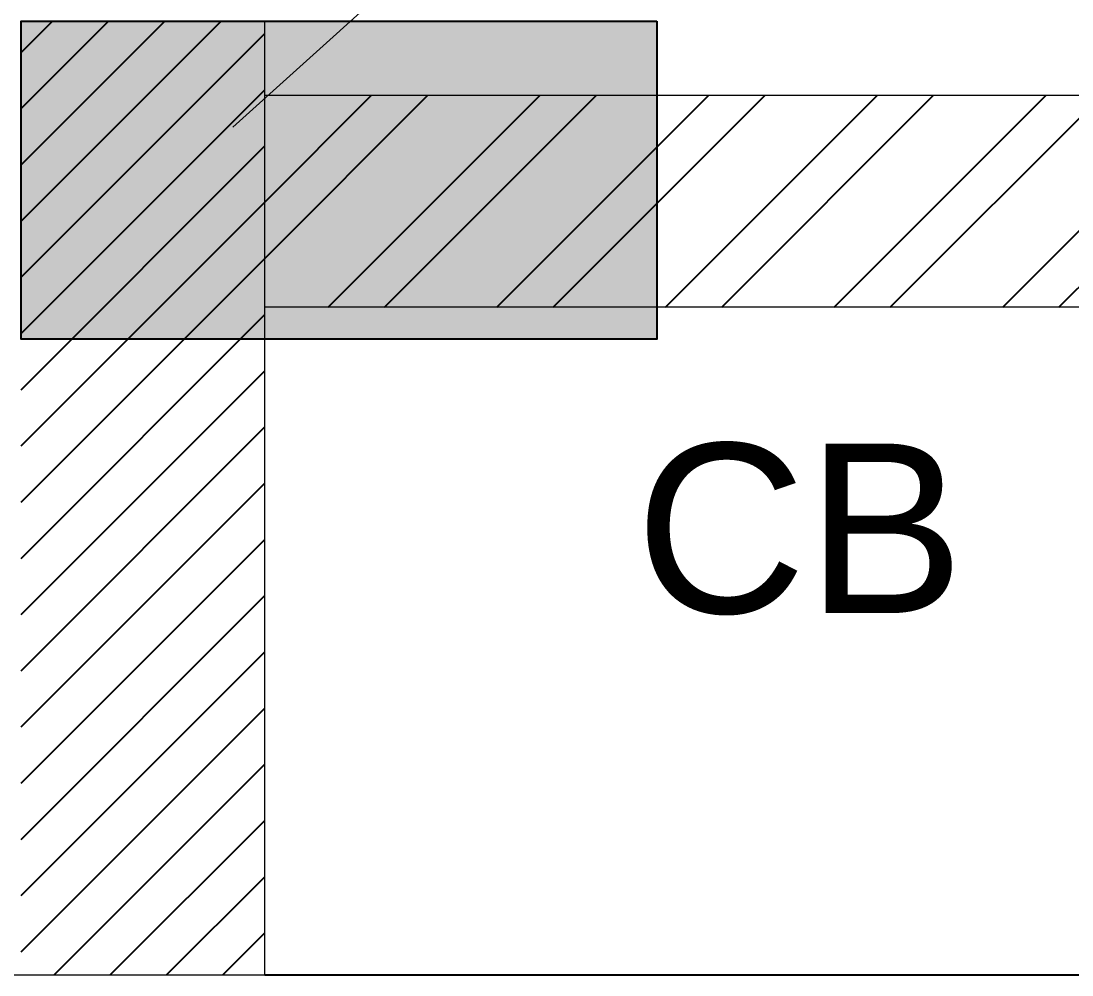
# Model space of a CAD drawing. Header units: millimetres. Extents: x 1255966 to 1543449, y 318653 to 465396.
# Drawn here: x 1397396 to 1398387, y 413789 to 414689 of the extents above; entities that cross this region are included whole.
import ezdxf

# ---------------------------------------------------------------- set-up
doc = ezdxf.new("R2010")
doc.units = ezdxf.units.MM
doc.header["$LTSCALE"] = 500
doc.header["$MEASUREMENT"] = 0
doc.linetypes.add('HIDDEN', pattern=[0.375, 0.25, -0.125])
for name, color, linetype in [('AHC-A-FURNITURE', 2, 'Continuous'), ('FURNITURE', 251, 'Continuous'), ('TEXT-RM NAME', 6, 'Continuous'), ('TOWER AREA COLUMN.', 6, 'Continuous')]:
    doc.layers.add(name, color=color, linetype=linetype)
for name, color, linetype, lineweight in [('TILE', 252, 'Continuous', 13), ('TOWER COL HATCH', 253, 'Continuous', 20), ('Wall', 2, 'Continuous', 15)]:
    doc.layers.add(name, color=color, linetype=linetype, lineweight=lineweight)
doc.styles.get("Standard").update_dxf_attribs({"font": 'arial.ttf'})

msp = doc.modelspace()

# ---------------------------------------------------------------- hatches: boundary and pattern name
at = {"layer": 'AHC-A-FURNITURE', "ltscale": 50, "true_color": 0xff0000}
h = msp.add_hatch(dxfattribs=at)
h.set_pattern_fill('ANSI31', color=1, scale=300)
h.set_pattern_definition([(45, (1157523.658, 750672.71), (-26.5165043, 26.5165043), [])])
h.paths.add_polyline_path([(1397625.63, 416088.87), (1397395.63, 416088.87), (1397395.63, 415238.87), (1397625.63, 415238.87)])
h.paths.add_polyline_path([(1397625.63, 414688.87), (1397395.63, 414688.87), (1397395.63, 413788.87), (1397625.63, 413788.87)])
at = {"layer": 'AHC-A-FURNITURE', "ltscale": 50, "true_color": 0x5b5b5b}
h = msp.add_hatch(dxfattribs=at)
h.set_pattern_fill('ANSI32', color=251, scale=300)
h.set_pattern_definition([(45, (1157523.66, 750672.71), (-79.549513, 79.549513), []), (45, (1157576.69, 750672.71), (-79.549513, 79.549513), [])])
h.paths.add_polyline_path([(1400720.63, 414618.87), (1397625.63, 414618.87), (1397625.63, 414418.87), (1400720.63, 414418.87)])
at = {"layer": 'TOWER COL HATCH'}
h = msp.add_hatch(color=253, dxfattribs=at)
h.dxf.hatch_style = 1
h.paths.add_polyline_path([(1397995.63, 414688.87), (1397995.63, 414388.87), (1397395.63, 414388.87), (1397395.63, 414688.87)])

# ---------------------------------------------------------------- linework, layer by layer
at = {"layer": 'FURNITURE'}
msp.add_line((1397625.63, 413788.87), (1398810.63, 413788.87), dxfattribs=at)
at = {"layer": 'TILE', "linetype": 'HIDDEN', "ltscale": 45}
msp.add_line((1397595.63, 414588.87), (1401145.63, 417788.87), dxfattribs=at)
at = {"layer": 'TOWER AREA COLUMN.'}
msp.add_lwpolyline([(1397995.63, 414688.87), (1397995.63, 414388.87), (1397395.63, 414388.87), (1397395.63, 414688.87)], close=True, dxfattribs=at)
at = {"layer": 'Wall'}
for p, q in [((1397625.63, 413788.87), (1397625.63, 414688.87)), ((1397625.63, 414618.87), (1400720.63, 414618.87)), ((1400720.63, 414418.87), (1397625.63, 414418.87)), ((1396770.63, 413788.87), (1397625.63, 413788.87))]:
    msp.add_line(p, q, dxfattribs=at)

# ---------------------------------------------------------------- texts
at = {"layer": 'TEXT-RM NAME'}
msp.add_text('CB', height=160, rotation=360, dxfattribs=at).set_placement((1397975.21, 414130.29))

doc.saveas('drawing.dxf')
